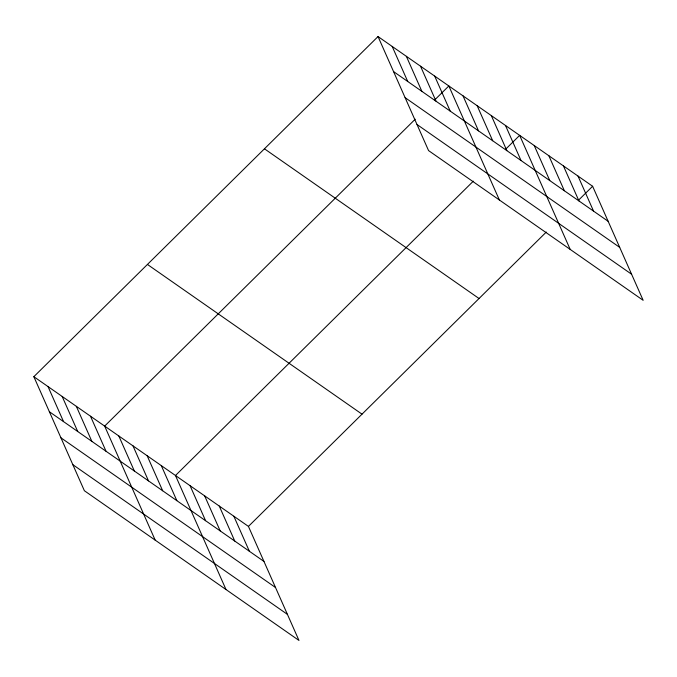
<?xml version="1.0" encoding="UTF-8"?>
<svg xmlns="http://www.w3.org/2000/svg" width="677" height="677" viewBox="0 0 677 677"><rect width="100%" height="100%" fill="white"/><g stroke="black" fill="none" stroke-linecap="round" stroke-linejoin="round"><path stroke-width="1.02" d="M33.85 376.691L248.434 526.41L298.972 640.442L84.38 490.732L33.85 376.691L378.028 36.558L592.62 186.268L643.15 300.309L428.566 150.59L378.028 36.558M415.221 119.194L104.664 426.095L155.194 540.136M434.651 99.993L448.843 85.962L499.381 199.994M473.333 181.157L175.478 475.508L226.008 589.54M505.457 149.397L519.657 135.366L570.195 249.407M248.434 526.41L546.288 232.059M578.42 200.299L592.62 186.268M393.557 71.593L608.141 221.303M405.108 97.657L619.692 247.376M417.015 124.517L631.599 274.236M264.453 148.805L479.037 298.515M147.434 264.445L362.017 414.163M49.37 411.726L263.962 561.436M60.93 437.799L275.514 587.509M72.828 464.659L287.412 614.369M578.023 176.088L593.551 211.122M563.433 165.907L578.953 200.942M548.844 155.727L564.364 190.762M534.246 145.547L549.775 180.581M505.499 125.49L521.019 160.517M491.333 115.606L506.853 150.641M477.167 105.722L492.695 140.757M463.009 95.846L478.529 130.873M434.685 76.078L450.205 111.113M420.519 66.202L436.047 101.228M406.361 56.318L421.881 91.353M392.195 46.442L407.715 81.468M233.844 516.229L249.364 551.256M219.255 506.049L234.775 541.075M204.657 495.869L220.186 530.895M190.068 485.688L205.588 520.715M161.312 465.624L176.841 500.658M147.154 455.739L162.675 490.774M132.988 445.864L148.508 480.89M118.822 435.98L134.351 471.014M90.498 416.22L106.027 451.246M76.34 406.335L91.86 441.37M62.174 396.46L77.703 431.486M48.016 386.575L63.536 421.61"/></g></svg>
